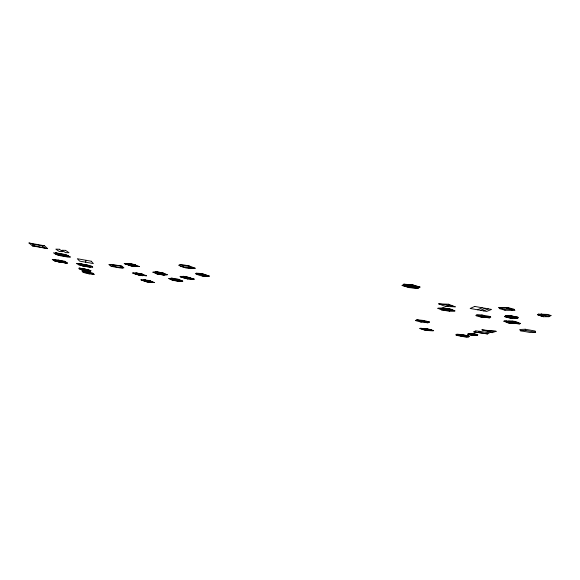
<?xml version="1.0" encoding="UTF-8"?>
<svg xmlns="http://www.w3.org/2000/svg" width="580" height="580" viewBox="0 0 580 580"><rect width="100%" height="100%" fill="white"/><g stroke="black" fill="none" stroke-linecap="round" stroke-linejoin="round"><path stroke-width="0.87" d="M451.486 309.394L441.525 308.524L441.351 309.814L449.543 311.293L454.901 310.931L451.486 309.394L443.163 307.9L437.878 308.285L441.351 309.814L454.901 310.931L449.95 309.212L443.163 307.9L441.525 308.524L437.878 308.285M85.601 262.189L86.108 260.304M55.666 253.141L55.774 252.757C60.625 253.917 66.2 253.83 70.289 257.02L68.121 256.715M60.218 255.693L67.998 257.092L68.251 256.476L68.099 255.722L65.903 254.888L53.512 252.844L55.97 254.453L60.218 255.693L60.24 254.308L55.774 252.757M88.399 269.765L79.126 268.083C80.41 270.911 87.566 270.49 90.647 271.375L90.857 270.613L87.797 269.62M471.873 334.718L467.864 334.326L474.034 335.566L477.434 335.501L477.855 334.762L473.287 333.667L468.212 333.587L467.864 334.326L468.858 334.624M468.212 333.587L471.613 333.507L476.854 334.464L476.405 335.269L472.381 335.407L470.866 334.993L473.186 334.689L477.434 335.501M471.236 334.573L473.403 334.283M480.929 317.057L488.766 317.688L489.158 316.912L490.397 316.549L490.767 317.108L489.752 317.811L480.929 317.057L476.441 315.897L476.028 315.339L476.956 314.621L481.835 315.005L490.397 316.549M472.309 334.711L473.331 334.377M473.186 334.689L473.439 334.211L474.643 334.189L474.251 334.928L470.866 334.993M503.904 321.219L516.591 323.524L518.179 322.625L511.06 321.342L504.643 320.762L503.904 321.219L508.073 322.85L511.589 323.481L516.591 323.524L518.179 322.625L520.499 323.43L519.695 323.879L515.823 323.538M505.506 315.636L512.278 316.818L510.849 317.238L504.665 316.622L510.48 318.217L517.592 318.413L518.527 317.441L510.487 315.687L505.506 315.636L504.665 316.622L512.618 318.348M516.548 318.289L517.686 317.101L514.605 316.731L513.691 317.709L511.879 317.253L509.124 317.224L508.74 317.651L513.691 317.709L517.592 318.413M509.9 317.006L511.857 316.702M433.267 330.875L426.895 330.484L419.891 328.606L420.217 328.236L425.401 328.758L433.651 330.513L430.164 330.571M511.879 317.253L512.372 316.709L514.605 316.731L510.487 315.687L510.096 316.129L512.372 316.709M419.891 328.606L421.537 328.345M139.331 266.517L131.051 265.93L124.185 263.443L128.789 263.784L129.144 263.414L132.501 264.016L139.331 266.517L136.59 266.329M421.196 328.708L430.73 330.564L431.469 329.846L426.612 328.613L425.401 328.758L424.698 329.483L422.08 329.273M428.207 330.593L425.205 330.056L424.698 329.483L431.469 329.846M441.525 308.524L448.753 310.387L449.95 309.212M430.73 330.564L431.099 329.868M146.544 275.746L138.714 275.137L132.334 272.883L140.193 273.485L146.544 275.746L143.949 275.551M154.309 282.482L146.769 281.865L140.73 279.77L148.299 280.379L154.309 282.482L151.808 282.286M402.107 285.512L403.912 284.156L412.916 284.918L419.985 287.056L418.013 288.383L409.132 287.615L402.107 285.512L407.435 285.976L418.013 288.383M468.945 336.03L466.849 337.009L464.08 336.777L455.938 334.885L456.88 334.189L462.456 334.653L468.444 335.936M458.207 335.479L456.677 335.022M407.435 285.976L408.175 285.433L411.764 285.737L414.584 286.592L419.985 287.056M455.938 334.885L458.7 335.124L459.664 334.421L469.633 336.204L468.589 336.893L467.204 336.77M409.132 287.615L410.248 286.817M411.764 285.737L412.916 284.918M457.932 335.675L460.687 335.907L462.456 334.653M456.474 335.168L461.731 335.61L462.717 334.914M413.815 287.129L414.584 286.592M473.969 331.883L475.607 330.781L489.397 332.826L487.606 333.913L473.969 331.883L487.606 333.913M478.224 332.231L479.914 331.129M90.226 271.005L90.857 270.613L78.902 268.663L81.678 269.773L90.647 271.375M505.55 321.334L506.296 320.878M538.494 314.113L537.544 314.693L543.366 316.709L548.985 316.687L551 315.535L547.303 314.404L538.494 314.113L548.985 316.687M518.179 322.625C515.569 321.4 512.031 320.254 509.53 322.255L506.246 322.023M513.227 323.596L509.711 322.966L509.53 322.255L513.329 322.465L514.112 322.016L511.06 321.342M180.206 276.645L183.352 276.319L186.796 276.798L194.068 279.132L193.285 279.502L187.478 278.973L180.206 276.645L186.927 277.218L194.068 279.132L187.347 278.56L180.206 276.645L194.068 279.132M415.425 320.551L416.947 319.776L424.045 320.515L429.541 322.031L427.917 322.792L420.891 322.052L415.425 320.551L429.541 322.031M179.974 264.748L188.362 266.242L189.08 265.894L195.192 268.236C189.762 269.388 183.57 267.743 178.64 265.277L179.974 264.748L183.875 264.966L189.08 265.894M420.891 322.052L424.045 320.515M477.463 309.771L482.183 307.762M480.515 310.322L485.3 308.321M483.575 310.873L488.411 308.886M135.452 266.568L132.146 265.981L128.789 263.784L135.474 264.988L136.931 266.263L124.954 264.089M492.13 332.681L496.132 331.296L481.965 329.861L492.13 332.681L488.099 330.868L481.965 329.861M136.691 273.238L142.963 274.362L136.691 273.238L139.758 275.195L142.854 275.746M171.97 278.168L168.961 278.625L171.97 278.168L178.93 279.422L182.772 281.111L179.706 281.539L172.854 280.314L168.961 278.625M196.569 273.202L195.315 273.608C199.527 275.754 204.696 277.08 209.373 276.109L202.029 273.55L196.569 273.202L203.935 275.754L209.373 276.109L203.638 274.463L198.2 274.115L196.939 274.514M202.659 276.145L203.935 275.754M144.928 280.125L150.923 281.199L144.928 280.125L147.769 281.923L150.742 282.453M445.382 306.443L449.362 305.45L455.213 306.834L445.382 306.443L438.683 303.855L448.55 304.224L455.213 306.834M126.889 263.625L129.144 263.414M134.893 273.079L137.047 272.919M109.04 264.668L113.028 264.582L121.872 266.169L123.939 267.844L119.929 267.909L111.222 266.351L109.04 264.668L121.872 266.169M113.028 264.582L111.911 264.792L114.072 266.474L122.8 268.04L120.734 266.372M114.072 266.474L111.222 266.351M161.269 273.267L152.895 272.18L155.94 271.672L163.089 272.955L167.243 274.76L155.411 271.737L163.089 272.955M160.573 272.984L161.479 272.825L164.945 274.347C160.928 275.312 156.404 273.847 152.982 272.194M162.821 273.963L161.175 274.238L157.296 273.543L155.027 272.564L156.658 272.281L158.427 272.752M143.195 279.966L145.29 279.843M164.133 275.239L161.175 274.238L161.704 274.18L156.411 273.695L164.133 275.239L167.156 274.746M172.854 280.314L171.412 279.56L174.428 279.111L178.93 279.422M180.583 266.387C185.491 267.075 190.269 267.837 195.192 268.236M476.028 315.339L489.158 316.912M514.177 309.365L504.238 309.133L498.814 307.56L508.74 307.77L514.177 309.365L514.909 310.459L505.028 310.22L499.641 308.661L498.814 307.56L508.74 307.77M525.19 329.237L519.767 329.498L520.39 330.738L530.163 332.492L535.637 332.26L535.13 331.02L525.19 329.237L525.777 330.484L535.637 332.26M520.39 330.738L525.777 330.484M508.471 321.095L512.785 321.146M423.291 328.541L426.612 328.613M32.422 245.913L34.8 245.884L47.618 248.639L44.457 245.768L29 242.991L32.422 245.913L47.618 248.639M29 242.991L32.777 244.137L42.021 245.797L44.457 245.768M136.931 266.263L132.697 265.096L128.1 264.98M133.03 273.455L144.282 275.493L140.324 274.427L135.966 274.275M81.678 269.773L87.587 270.65L85.093 268.961L79.126 268.083M141.368 280.292L152.134 282.235L148.364 281.235L144.159 281.053M58.022 254.997L70.289 257.02M55.151 259.536L52.236 259.427L55.194 261.29L67.519 263.095L64.677 261.246L55.151 259.536L58.094 261.406L67.519 263.095M53.23 260.05L65.634 261.87M54.215 260.674L66.577 262.486M55.194 261.29L58.094 261.406M58.333 261.848L61.233 261.971L58.326 260.108M61.465 262.406L64.373 262.53L61.502 260.674M78.786 263.508L87.653 265.147M78.517 263.639L76.553 263.559C80.7 265.901 85.673 266.655 90.458 267.105L89.617 266.51L90.603 266.561L88.907 265.364L78.517 263.639L80.294 264.842L92.72 267.068L91.038 265.879L89.16 265.546M131.051 265.93L132.146 265.981M78.336 264.755L80.294 264.842M80.2 265.089L90.603 266.561M82.309 265.908L90.458 267.105M92.72 267.068L90.125 266.873M138.714 275.137L139.758 275.195M488.099 330.868L496.132 331.296M146.769 281.865L147.769 281.923M508.073 322.85L509.711 322.966M423.893 329.947L425.205 330.056M82.2 271.411L87.174 271.889L93.148 273.376L94.112 274.369L89.175 273.89L83.244 272.426L82.2 271.411L94.112 274.369M83.244 272.426L93.148 273.376M551 315.535L543.155 314.65L537.544 314.693L543.366 316.709M516.591 323.524L519.695 323.879M511.241 316.803L507.326 316.1L506.855 316.644L509.124 317.224M488.766 317.688L489.752 317.811M55.97 254.453L60.429 255.077L58.014 253.467M438.683 303.855L449.362 305.45L448.55 304.224M472.475 334.392L469.285 333.819L469.046 334.305L470.996 334.732M157.325 272.977L158.884 273.673M80.46 265.27L81.7 265.495M66.54 263.052L57.123 261.37L54.179 259.499M65.569 263.008L56.158 261.326L53.2 259.463M461.731 335.61L467.915 336.719M458.7 335.124L468.589 336.893M427.707 329.687L430.723 330.223M460.687 335.907L466.849 337.009M513.329 322.465L516.874 323.103M128.789 263.784L135.474 264.988M60.24 254.308L68.099 255.722M182.772 281.111L169.462 278.719M171.412 279.56L179.706 281.539M425.401 328.758L428.062 329.324M473.439 334.211L471.482 333.775L473.012 334.196M416.947 319.776L427.917 322.792M506.079 307.9L511.509 309.488L512.256 310.583M403.912 284.156L408.175 285.433M480.291 316.165L483.307 317.224M188.362 266.242L192.147 267.692M481.835 315.005L483.894 315.962M83.571 269.816L81.693 268.562M202.029 273.55L203.638 274.463M188.884 267.866L189.906 268.518M80.765 263.595L84.267 265.995M82.643 264.241L84.383 265.444M133.378 272.933L134.067 273.506M141.737 279.828L142.375 280.35M125.287 263.487L126.056 264.132M139.649 273.854L140.324 274.427M147.755 280.713L148.364 281.235M142.781 274.42L144.282 275.493M150.749 281.249L152.134 282.235M131.95 264.451L132.697 265.096M32.777 244.137L34.8 245.884M135.285 265.053L136.017 265.691M42.021 245.797L43.949 247.522M87.174 271.889L89.175 273.89M448.753 310.387L449.543 311.293M504.238 309.133L505.028 310.22M182.751 265.538L183.113 266.546M180.938 276.261L181.33 277.363M183.352 276.319L183.99 278.212M186.796 276.798L187.478 278.973M190.327 277.566L190.878 279.444M192.995 278.429L193.285 279.502M404.985 284.476L403.434 285.628L409.408 287.419L416.969 288.071L418.637 286.94L412.626 285.128L404.985 284.476M407.116 285.113L406.101 285.86L409.966 287.02L414.867 287.441L415.933 286.708L412.047 285.534L407.116 285.113M541.307 314.092L539.385 315.252L542.184 315.23L543.155 314.65L541.307 314.092M474.73 306.421L470.148 308.451L486.635 311.424L491.528 309.445L474.73 306.421M176.363 279.959L174.848 280.183L170.955 278.487L176.363 279.959M59.341 249.24L55.811 249.139L59.327 251.517L62.821 251.618L59.341 249.24M65.591 250.364L62.045 250.263L65.475 252.619L68.991 252.728L65.591 250.364M91.234 261.225L77.314 258.731L79.663 261.123L93.365 263.581L91.234 261.225"/></g></svg>
